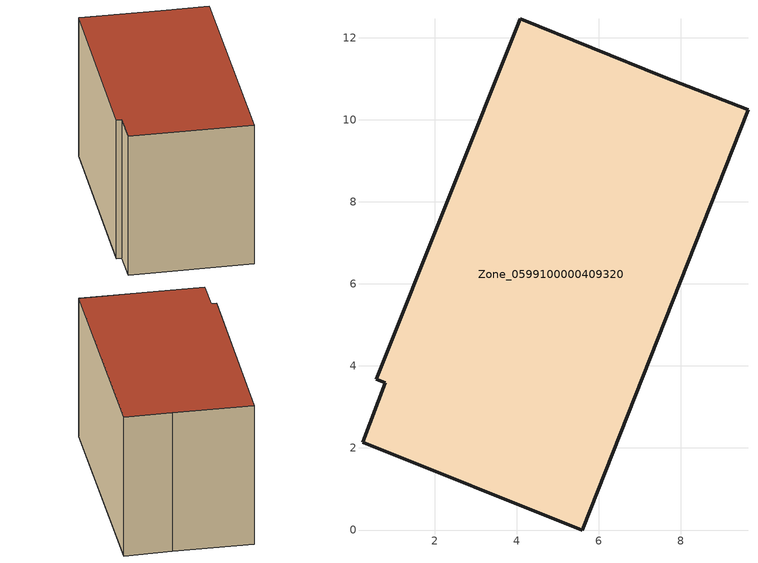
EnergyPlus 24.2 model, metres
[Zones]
Zone_0599100000409320
 floor ground (C_G): 7.57,11.06 9.64,10.24 5.6,0 0.24,2.14 0.79,3.59 0.58,3.68 4.09,12.46 z0.99
 wall outside (C_F): 0.24,2.14 5.6,0 9.64,10.24 7.57,11.06 4.09,12.46 0.58,3.68 0.79,3.59 0.24,2.14 z0.99:8.19
 roof outside (C_R): 0.79,3.59 0.24,2.14 5.6,0 9.64,10.24 7.57,11.06 4.09,12.46 0.58,3.68 z8.19
[BUILDING]
Pand.0599100000409320: North Axis=0; Terrain=City; Loads Convergence Tolerance Value=0.04; Temperature Convergence Tolerance Value=0.4; Solar Distribution=FullExterior; Maximum Number of Warmup Days=25; Minimum Number of Warmup Days=1
[Site:Location]
Rotterdam.The.Hague.AP_ZH_NLD Design_Conditions: Latitude=51.96; Longitude=4.45; Time Zone=1; Elevation=-4.5
[SITE:GROUNDTEMPERATURE:BUILDINGSURFACE]
18, 18, 18, 18, 18, 18, 18, 18, 18, 18, 18, 18
[MATERIAL] Thermal Absorptance=0.9; Solar Absorptance=0.7; Visible Absorptance=0.7
Name | Roughness | Thickness | Conductivity | Density | Specific Heat
G.TC.1992-2005 | MediumSmooth | 0.15 | 0.06 | 540 | 1210
F.TC.1992-2005 | Rough | 0.3 | 0.12 | 1920 | 840
R.TC.1992-2005 | MediumRough | 0.2 | 0.08 | 1500 | 1000
[CONSTRUCTION]
C_G: G.TC.1992-2005
C_F: F.TC.1992-2005
C_R: R.TC.1992-2005
[ZONE]
Zone_0599100000409320: Type=1; Multiplier=1; Ceiling Height=Autocalculate; Volume=Autocalculate; Floor Area=autocalculate; Part of Total Floor Area=Yes
[ZONEINFILTRATION:DESIGNFLOWRATE]
Infil_Zone_0599100000409320: Zone or ZoneList or Space or SpaceList=Zone_0599100000409320; Schedule=AlwaysOn; Design Flow Rate Calculation Method=Flow/Area; Flow Rate per Floor Area=0.0015; Constant Term Coefficient=1; Temperature Term Coefficient=0; Velocity Term Coefficient=0; Velocity Squared Term Coefficient=0
[HVACTEMPLATE:ZONE:IDEALLOADSAIRSYSTEM]
Zone_0599100000409320: Maximum Heating Supply Air Temperature=50; Minimum Cooling Supply Air Temperature=13; Maximum Heating Supply Air Humidity Ratio=0.0156; Minimum Cooling Supply Air Humidity Ratio=0.0077; Heating Limit=NoLimit; Cooling Limit=NoLimit; Dehumidification Control Type=ConstantSensibleHeatRatio; Cooling Sensible Heat Ratio=0.7; Dehumidification Setpoint=60; Humidification Control Type=None; Humidification Setpoint=30; Outdoor Air Method=None; Outdoor Air Flow Rate per Person=0.00944; Outdoor Air Flow Rate per Zone Floor Area=0; Outdoor Air Flow Rate per Zone=0; Demand Controlled Ventilation Type=None; Outdoor Air Economizer Type=NoEconomizer; Heat Recovery Type=None; Sensible Heat Recovery Effectiveness=0.7; Latent Heat Recovery Effectiveness=0.65
[ZONECONTROL:THERMOSTAT]
ThermostatControl_Zone_0599100000409320: Zone or ZoneList=Zone_0599100000409320; Control Type Schedule=DualSetpointControlType; Control 1=Thermostat_Zone_0599100000409320; Temperature Difference Between Cutout And Setpoint=0
[THERMOSTATSETPOINT:DUALSETPOINT]
Thermostat_Zone_0599100000409320: Heating Setpoint Temperature Schedule=HeatingSetpoint_Zone_0599100000409320; Cooling Setpoint Temperature Schedule=CoolingSetpoint_Zone_0599100000409320
[SCHEDULE:COMPACT]
HeatingSetpoint_Zone_0599100000409320: Through: 12/31, For: AllDays, Until: 24:00, 21
CoolingSetpoint_Zone_0599100000409320: Through: 12/31, For: AllDays, Until: 24:00, 24
DualSetpointControlType: Through: 12/31, For: AllDays, Until: 24:00, 4
AlwaysOn: Through: 12/31, For: AllDays, Until: 24:00, 1
